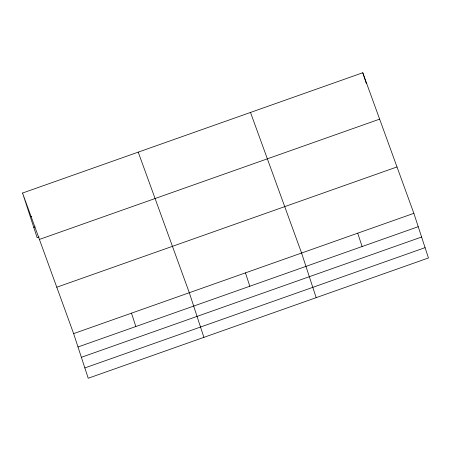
<?xml version="1.0" encoding="UTF-8"?>
<svg xmlns="http://www.w3.org/2000/svg" width="451" height="451" viewBox="0 0 451 451"><rect width="100%" height="100%" fill="white"/><g stroke="black" fill="none" stroke-linecap="round" stroke-linejoin="round"><path stroke-width="0.68" d="M22.55 193.034L362.779 72.752L413.86 213.334L428.45 257.966L88.221 378.248L73.631 333.616L22.55 193.034L37.14 237.666L39.113 236.972M30.29 216.711L31.604 216.249M33.763 227.349L35.082 226.881M39.406 239.425L379.635 119.143M56.775 287.225L397.004 166.943M73.631 333.616L413.86 213.334M77.995 346.977L418.229 226.695M81.372 357.299L421.6 237.012M84.844 367.931L425.079 247.65M250.502 112.446L301.584 253.028L316.174 297.66M138.226 152.139L189.307 292.722L203.897 337.354M362.779 72.752L366.274 83.441M357.722 233.178L362.091 246.539M245.445 272.872L249.815 286.233M131.472 313.169L135.836 326.53"/></g></svg>
